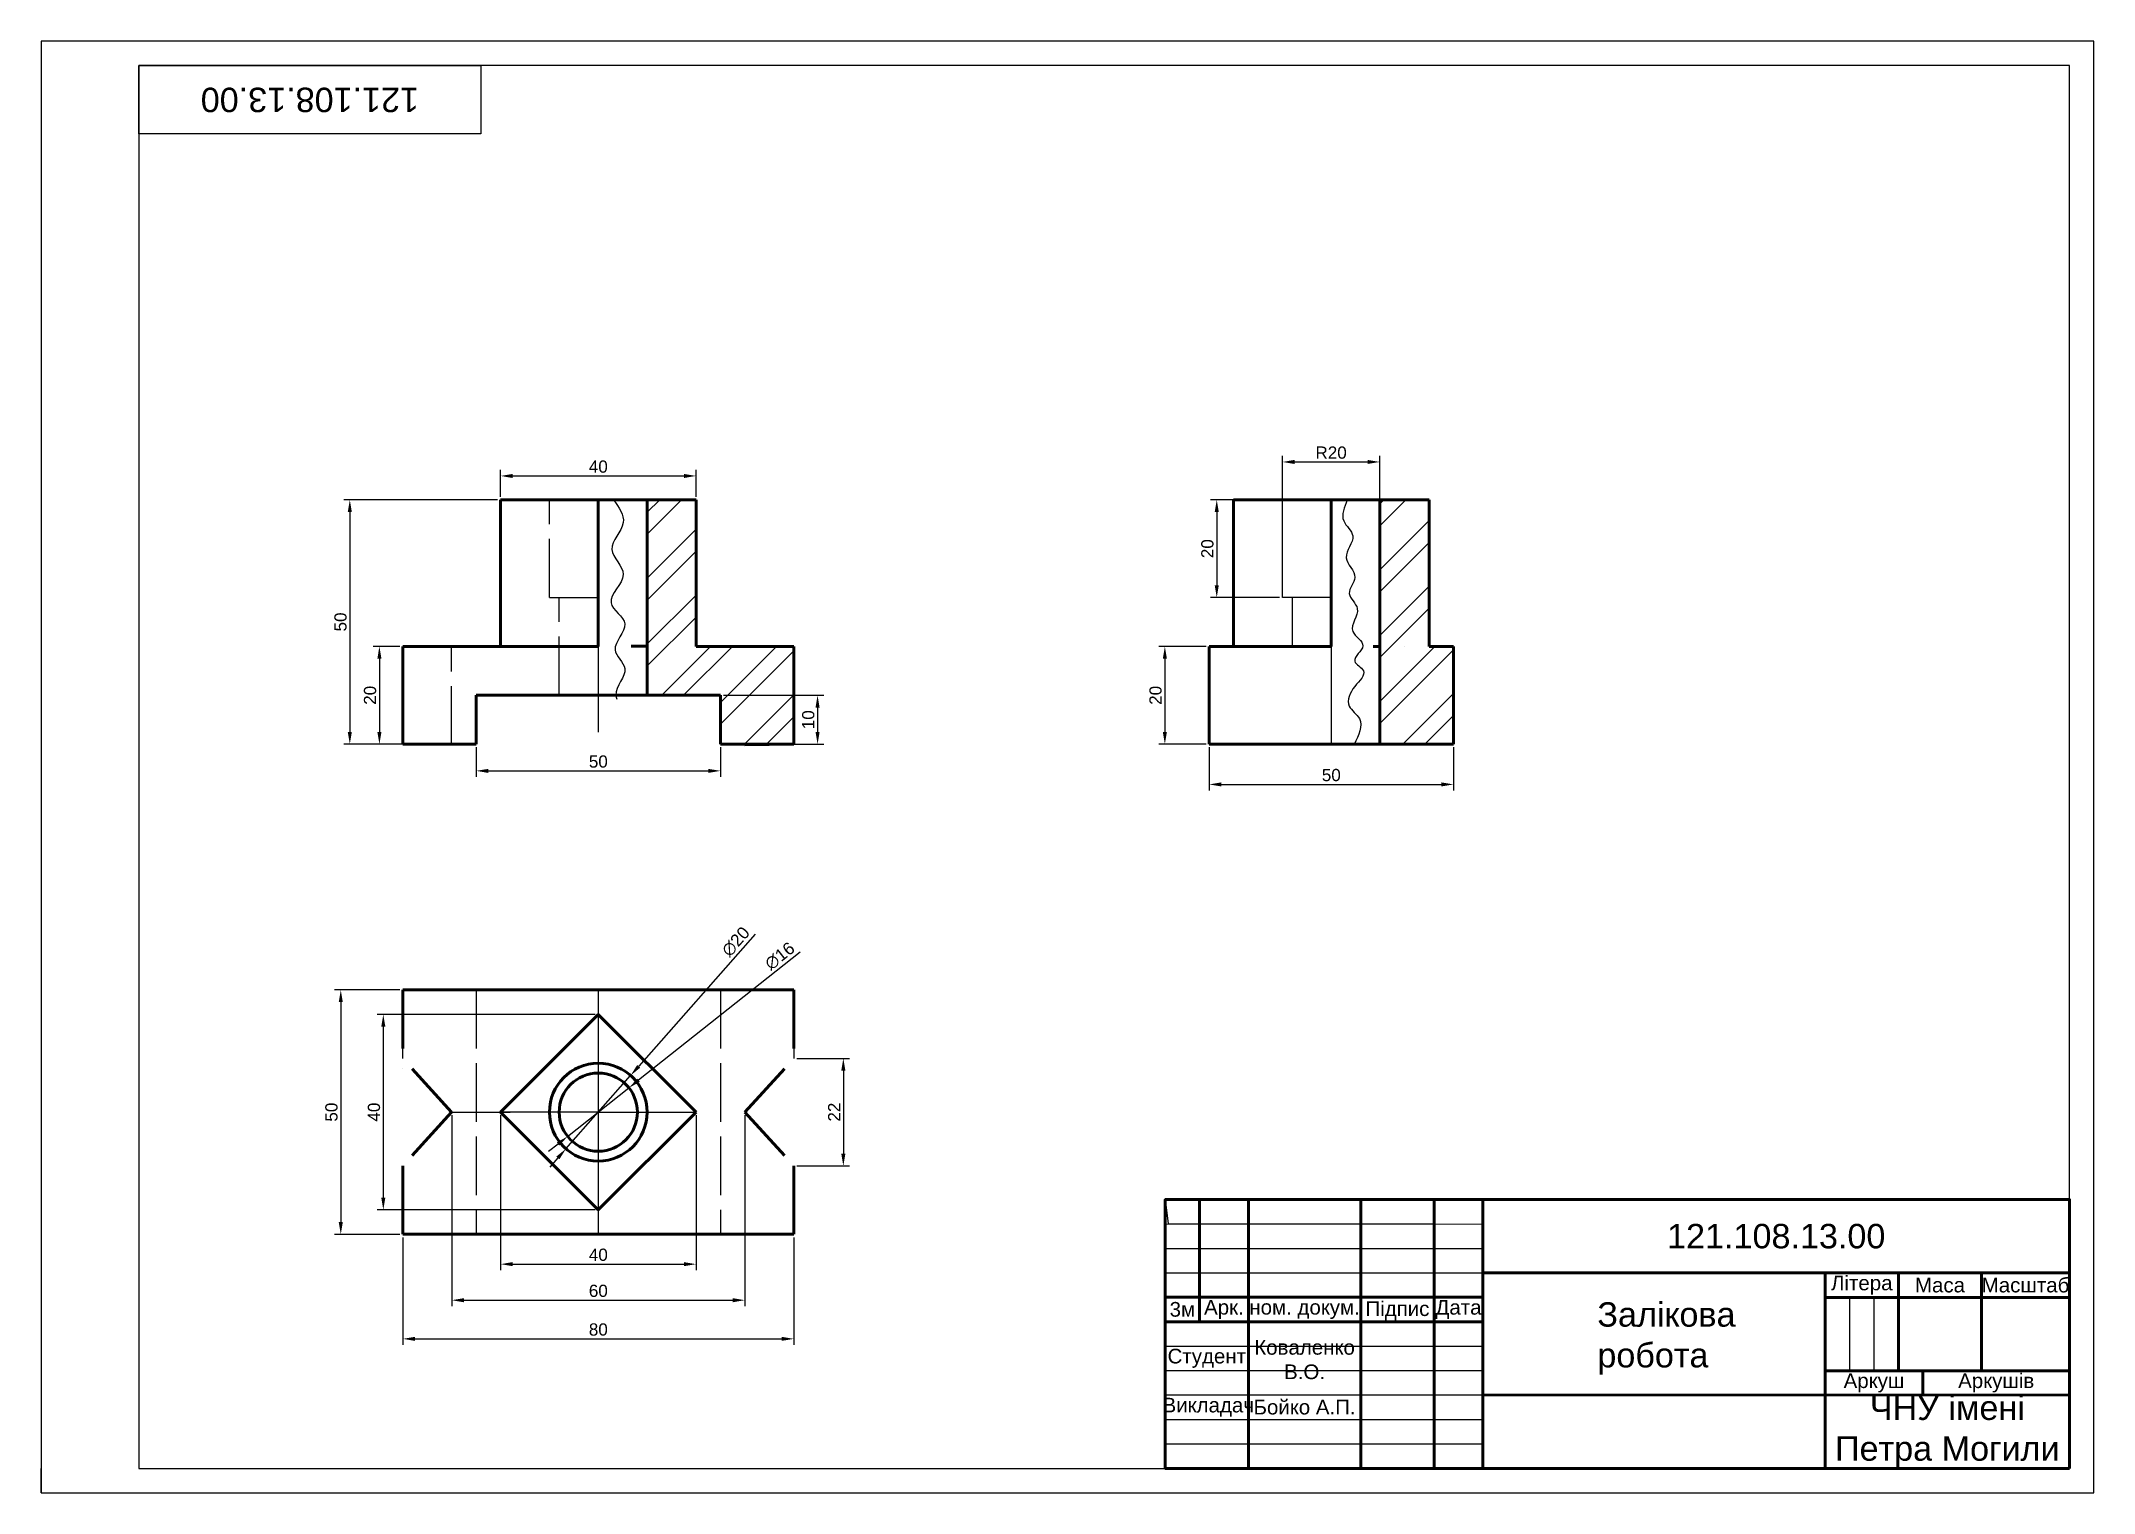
# Model space of a CAD drawing. Header units: millimetres. Extents: x 2726 to 3146, y 1747 to 2044.
import ezdxf

# ---------------------------------------------------------------- set-up
doc = ezdxf.new("R2010")
doc.units = ezdxf.units.MM
for name, pattern in [('ACAD_ISO02W100', [15, 12, -3]), ('ACAD_ISO03W100', [30, 12, -18]), ('ACAD_ISO04W100', [30, 24, -3, 0, -3])]:
    doc.linetypes.add(name, pattern=pattern)
doc.styles.get("Standard").update_dxf_attribs({"font": 'arial.ttf'})
doc.dimstyles.new('ISO-25', dxfattribs={"dimtxt": 2.5, "dimasz": 2.5, "dimexe": 1.25, "dimexo": 0.625, "dimtad": 1, "dimtxsty": 'Standard', "dimcen": 2.5, "dimadec": 0, "dimazin": 0, "dimtfac": 1, "dimtmove": 0, "dimatfit": 3, "dimfxl": 1, "dimarcsym": 0})

# ---------------------------------------------------------------- blocks, each defined once
blk = doc.blocks.new('*D9')
at = {"color": 0, "lineweight": -2, "transparency": 16777216}
for p, q in [((2820.11, 1824.26), (2820.11, 1792.53)), ((2860.11, 1824.26), (2860.11, 1792.53)), ((2822.61, 1793.78), (2857.61, 1793.78))]:
    blk.add_line(p, q, dxfattribs=at)
at = {"color": 0, "transparency": 16777216}
for points in [[(2822.61, 1794.2), (2822.61, 1793.37), (2820.11, 1793.78)], [(2857.61, 1794.2), (2857.61, 1793.37), (2860.11, 1793.78)]]:
    blk.add_solid(points, dxfattribs=at)
at = {"layer": 'Defpoints', "color": 0, "transparency": 16777216}
for p in [(2820.11, 1824.88), (2860.11, 1824.88), (2860.11, 1793.78)]:
    blk.add_point(p, dxfattribs=at)
at = {"color": 0, "transparency": 16777216, "insert": (2840.11, 1795.69), "char_height": 2.5, "attachment_point": 5}
blk.add_mtext('40', dxfattribs=at)
blk = doc.blocks.new('*D10')
at = {"color": 0, "lineweight": -2, "transparency": 16777216}
for p, q in [((2810.11, 1824.26), (2810.11, 1785.16)), ((2870.11, 1824.26), (2870.11, 1785.16)), ((2812.61, 1786.41), (2867.61, 1786.41))]:
    blk.add_line(p, q, dxfattribs=at)
at = {"color": 0, "transparency": 16777216}
for points in [[(2812.61, 1786.82), (2812.61, 1785.99), (2810.11, 1786.41)], [(2867.61, 1786.82), (2867.61, 1785.99), (2870.11, 1786.41)]]:
    blk.add_solid(points, dxfattribs=at)
at = {"layer": 'Defpoints', "color": 0, "transparency": 16777216}
for p in [(2810.11, 1824.88), (2870.11, 1824.88), (2870.11, 1786.41)]:
    blk.add_point(p, dxfattribs=at)
at = {"color": 0, "transparency": 16777216, "insert": (2840.11, 1788.31), "char_height": 2.5, "attachment_point": 5}
blk.add_mtext('60', dxfattribs=at)
blk = doc.blocks.new('*D12')
at = {"color": 0, "lineweight": -2, "transparency": 16777216}
for p, q in [((2839.48, 1844.88), (2794.87, 1844.88)), ((2796.12, 1842.38), (2796.12, 1807.38)), ((2839.48, 1804.88), (2794.87, 1804.88))]:
    blk.add_line(p, q, dxfattribs=at)
at = {"color": 0, "transparency": 16777216}
for points in [[(2795.71, 1842.38), (2796.54, 1842.38), (2796.12, 1844.88)], [(2795.71, 1807.38), (2796.54, 1807.38), (2796.12, 1804.88)]]:
    blk.add_solid(points, dxfattribs=at)
at = {"layer": 'Defpoints', "color": 0, "transparency": 16777216}
for p in [(2840.11, 1844.88), (2796.12, 1804.88), (2840.11, 1804.88)]:
    blk.add_point(p, dxfattribs=at)
at = {"color": 0, "transparency": 16777216, "insert": (2794.22, 1824.88), "char_height": 2.5, "attachment_point": 5, "rotation": 90}
blk.add_mtext('40', dxfattribs=at)
blk = doc.blocks.new('*D13')
at = {"color": 0, "lineweight": -2, "transparency": 16777216}
for p, q in [((2799.48, 1849.88), (2786.17, 1849.88)), ((2787.42, 1847.38), (2787.42, 1802.38)), ((2799.48, 1799.88), (2786.17, 1799.88))]:
    blk.add_line(p, q, dxfattribs=at)
at = {"color": 0, "transparency": 16777216}
for points in [[(2787.01, 1847.38), (2787.84, 1847.38), (2787.42, 1849.88)], [(2787.01, 1802.38), (2787.84, 1802.38), (2787.42, 1799.88)]]:
    blk.add_solid(points, dxfattribs=at)
at = {"layer": 'Defpoints', "color": 0, "transparency": 16777216}
for p in [(2800.11, 1849.88), (2787.42, 1799.88), (2800.11, 1799.88)]:
    blk.add_point(p, dxfattribs=at)
at = {"color": 0, "transparency": 16777216, "insert": (2785.52, 1824.88), "char_height": 2.5, "attachment_point": 5, "rotation": 90}
blk.add_mtext('50', dxfattribs=at)
blk = doc.blocks.new('*D14')
at = {"color": 0, "lineweight": -2, "transparency": 16777216}
for p, q in [((2880.73, 1835.88), (2891.49, 1835.88)), ((2890.24, 1833.38), (2890.24, 1816.38)), ((2880.73, 1813.88), (2891.49, 1813.88))]:
    blk.add_line(p, q, dxfattribs=at)
at = {"color": 0, "transparency": 16777216}
for points in [[(2889.82, 1833.38), (2890.66, 1833.38), (2890.24, 1835.88)], [(2889.82, 1816.38), (2890.66, 1816.38), (2890.24, 1813.88)]]:
    blk.add_solid(points, dxfattribs=at)
at = {"layer": 'Defpoints', "color": 0, "transparency": 16777216}
for p in [(2880.11, 1835.88), (2880.11, 1813.88), (2890.24, 1813.88)]:
    blk.add_point(p, dxfattribs=at)
at = {"color": 0, "transparency": 16777216, "insert": (2888.36, 1824.88), "char_height": 2.5, "attachment_point": 5, "rotation": 90}
blk.add_mtext('22', dxfattribs=at)
blk = doc.blocks.new('*D15')
at = {"color": 0, "lineweight": -2, "transparency": 16777216}
for p, q in [((2815.11, 1899.53), (2815.11, 1893.44)), ((2865.11, 1899.53), (2865.11, 1893.44)), ((2817.61, 1894.69), (2862.61, 1894.69))]:
    blk.add_line(p, q, dxfattribs=at)
at = {"color": 0, "transparency": 16777216}
for points in [[(2817.61, 1895.1), (2817.61, 1894.27), (2815.11, 1894.69)], [(2862.61, 1895.1), (2862.61, 1894.27), (2865.11, 1894.69)]]:
    blk.add_solid(points, dxfattribs=at)
at = {"layer": 'Defpoints', "color": 0, "transparency": 16777216}
for p in [(2815.11, 1900.15), (2865.11, 1900.15), (2865.11, 1894.69)]:
    blk.add_point(p, dxfattribs=at)
at = {"color": 0, "transparency": 16777216, "insert": (2840.11, 1896.59), "char_height": 2.5, "attachment_point": 5}
blk.add_mtext('50', dxfattribs=at)
blk = doc.blocks.new('*D17')
at = {"color": 0, "lineweight": -2, "transparency": 16777216}
for p, q in [((2799.48, 1920.15), (2794.07, 1920.15)), ((2795.32, 1917.65), (2795.32, 1902.65)), ((2799.48, 1900.15), (2794.07, 1900.15))]:
    blk.add_line(p, q, dxfattribs=at)
at = {"color": 0, "transparency": 16777216}
for points in [[(2794.91, 1917.65), (2795.74, 1917.65), (2795.32, 1920.15)], [(2794.91, 1902.65), (2795.74, 1902.65), (2795.32, 1900.15)]]:
    blk.add_solid(points, dxfattribs=at)
at = {"layer": 'Defpoints', "color": 0, "transparency": 16777216}
for p in [(2800.11, 1920.15), (2795.32, 1900.15), (2800.11, 1900.15)]:
    blk.add_point(p, dxfattribs=at)
at = {"color": 0, "transparency": 16777216, "insert": (2793.42, 1910.15), "char_height": 2.5, "attachment_point": 5, "rotation": 90}
blk.add_mtext('20', dxfattribs=at)
blk = doc.blocks.new('*D18')
at = {"color": 0, "lineweight": -2, "transparency": 16777216}
for p, q in [((2819.48, 1950.15), (2788.02, 1950.15)), ((2789.27, 1947.65), (2789.27, 1902.65)), ((2814.48, 1900.15), (2788.02, 1900.15))]:
    blk.add_line(p, q, dxfattribs=at)
at = {"color": 0, "transparency": 16777216}
for points in [[(2788.85, 1947.65), (2789.68, 1947.65), (2789.27, 1950.15)], [(2788.85, 1902.65), (2789.68, 1902.65), (2789.27, 1900.15)]]:
    blk.add_solid(points, dxfattribs=at)
at = {"layer": 'Defpoints', "color": 0, "transparency": 16777216}
for p in [(2820.11, 1950.15), (2789.27, 1900.15), (2815.11, 1900.15)]:
    blk.add_point(p, dxfattribs=at)
at = {"color": 0, "transparency": 16777216, "insert": (2787.37, 1925.15), "char_height": 2.5, "attachment_point": 5, "rotation": 90}
blk.add_mtext('50', dxfattribs=at)
blk = doc.blocks.new('*D20')
at = {"color": 0, "lineweight": -2, "transparency": 16777216}
for p, q in [((2820.11, 1950.78), (2820.11, 1956.27)), ((2822.61, 1955.02), (2857.61, 1955.02)), ((2860.11, 1950.78), (2860.11, 1956.27))]:
    blk.add_line(p, q, dxfattribs=at)
at = {"color": 0, "transparency": 16777216}
for points in [[(2822.61, 1955.43), (2822.61, 1954.6), (2820.11, 1955.02)], [(2857.61, 1955.43), (2857.61, 1954.6), (2860.11, 1955.02)]]:
    blk.add_solid(points, dxfattribs=at)
at = {"layer": 'Defpoints', "color": 0, "transparency": 16777216}
for p in [(2860.11, 1955.02), (2820.11, 1950.15), (2860.11, 1950.15)]:
    blk.add_point(p, dxfattribs=at)
at = {"color": 0, "transparency": 16777216, "insert": (2840.11, 1956.92), "char_height": 2.5, "attachment_point": 5}
blk.add_mtext('40', dxfattribs=at)
blk = doc.blocks.new('*D21')
at = {"color": 0, "lineweight": -2, "transparency": 16777216}
for p, q in [((2865.73, 1910.15), (2886.22, 1910.15)), ((2884.97, 1907.65), (2884.97, 1902.65)), ((2865.73, 1900.15), (2886.22, 1900.15))]:
    blk.add_line(p, q, dxfattribs=at)
at = {"color": 0, "transparency": 16777216}
for points in [[(2884.55, 1907.65), (2885.38, 1907.65), (2884.97, 1910.15)], [(2884.55, 1902.65), (2885.38, 1902.65), (2884.97, 1900.15)]]:
    blk.add_solid(points, dxfattribs=at)
at = {"layer": 'Defpoints', "color": 0, "transparency": 16777216}
for p in [(2865.11, 1910.15), (2865.11, 1900.15), (2884.97, 1900.15)]:
    blk.add_point(p, dxfattribs=at)
at = {"color": 0, "transparency": 16777216, "insert": (2883.07, 1905.15), "char_height": 2.5, "attachment_point": 5, "rotation": 90}
blk.add_mtext('10', dxfattribs=at)
blk = doc.blocks.new('*D22')
at = {"color": 0, "lineweight": -2, "transparency": 16777216}
for p, q in [((2800.11, 1799.26), (2800.11, 1777.25)), ((2880.11, 1799.26), (2880.11, 1777.25)), ((2802.61, 1778.5), (2877.61, 1778.5))]:
    blk.add_line(p, q, dxfattribs=at)
at = {"color": 0, "transparency": 16777216}
for points in [[(2802.61, 1778.92), (2802.61, 1778.09), (2800.11, 1778.5)], [(2877.61, 1778.92), (2877.61, 1778.09), (2880.11, 1778.5)]]:
    blk.add_solid(points, dxfattribs=at)
at = {"layer": 'Defpoints', "color": 0, "transparency": 16777216}
for p in [(2800.11, 1799.88), (2880.11, 1799.88), (2880.11, 1778.5)]:
    blk.add_point(p, dxfattribs=at)
at = {"color": 0, "transparency": 16777216, "insert": (2840.11, 1780.4), "char_height": 2.5, "attachment_point": 5}
blk.add_mtext('80', dxfattribs=at)
blk = doc.blocks.new('*D24')
at = {"color": 0, "lineweight": -2, "transparency": 16777216}
for p, q in [((2872.21, 1861.27), (2848.38, 1834.26)), ((2833.49, 1817.38), (2846.72, 1832.38)), ((2831.84, 1815.51), (2830.18, 1813.63))]:
    blk.add_line(p, q, dxfattribs=at)
at = {"color": 0, "transparency": 16777216}
for points in [[(2848.06, 1834.53), (2848.69, 1833.98), (2846.72, 1832.38)], [(2831.52, 1815.79), (2832.15, 1815.23), (2833.49, 1817.38)]]:
    blk.add_solid(points, dxfattribs=at)
at = {"layer": 'Defpoints', "color": 0, "transparency": 16777216}
for p in [(2846.72, 1832.38), (2833.49, 1817.38)]:
    blk.add_point(p, dxfattribs=at)
at = {"color": 0, "transparency": 16777216, "insert": (2868.24, 1859.75), "char_height": 2.5, "attachment_point": 5, "rotation": 48.5823}
blk.add_mtext('∅20', dxfattribs=at)
blk = doc.blocks.new('*D25')
at = {"color": 0, "lineweight": -2, "transparency": 16777216}
for p, q in [((2881.42, 1857.61), (2848.34, 1831.4)), ((2833.84, 1819.92), (2846.38, 1829.85)), ((2831.88, 1818.36), (2829.92, 1816.81))]:
    blk.add_line(p, q, dxfattribs=at)
at = {"color": 0, "transparency": 16777216}
for points in [[(2848.08, 1831.73), (2848.6, 1831.08), (2846.38, 1829.85)], [(2831.62, 1818.69), (2832.13, 1818.04), (2833.84, 1819.92)]]:
    blk.add_solid(points, dxfattribs=at)
at = {"layer": 'Defpoints', "color": 0, "transparency": 16777216}
for p in [(2846.38, 1829.85), (2833.84, 1819.92)]:
    blk.add_point(p, dxfattribs=at)
at = {"color": 0, "transparency": 16777216, "insert": (2877.24, 1856.81), "char_height": 2.5, "attachment_point": 5, "rotation": 38.386}
blk.add_mtext('∅16', dxfattribs=at)
blk = doc.blocks.new('*D26')
at = {"color": 0, "lineweight": -2, "transparency": 16777216}
for p, q in [((2965.07, 1899.51), (2965.07, 1890.67)), ((3015.07, 1899.51), (3015.07, 1890.67)), ((2967.57, 1891.92), (3012.57, 1891.92))]:
    blk.add_line(p, q, dxfattribs=at)
at = {"color": 0, "transparency": 16777216}
for points in [[(2967.57, 1892.33), (2967.57, 1891.5), (2965.07, 1891.92)], [(3012.57, 1892.33), (3012.57, 1891.5), (3015.07, 1891.92)]]:
    blk.add_solid(points, dxfattribs=at)
at = {"layer": 'Defpoints', "color": 0, "transparency": 16777216}
for p in [(2965.07, 1900.14), (3015.07, 1900.13), (3015.07, 1891.92)]:
    blk.add_point(p, dxfattribs=at)
at = {"color": 0, "transparency": 16777216, "insert": (2990.07, 1893.82), "char_height": 2.5, "attachment_point": 5}
blk.add_mtext('50', dxfattribs=at)
blk = doc.blocks.new('*D27')
at = {"color": 0, "lineweight": -2, "transparency": 16777216}
for p, q in [((2964.45, 1920.14), (2954.77, 1920.14)), ((2956.02, 1917.64), (2956.02, 1902.64)), ((2964.45, 1900.14), (2954.77, 1900.14))]:
    blk.add_line(p, q, dxfattribs=at)
at = {"color": 0, "transparency": 16777216}
for points in [[(2955.6, 1917.64), (2956.44, 1917.64), (2956.02, 1920.14)], [(2955.6, 1902.64), (2956.44, 1902.64), (2956.02, 1900.14)]]:
    blk.add_solid(points, dxfattribs=at)
at = {"layer": 'Defpoints', "color": 0, "transparency": 16777216}
for p in [(2965.07, 1920.14), (2956.02, 1900.14), (2965.07, 1900.14)]:
    blk.add_point(p, dxfattribs=at)
at = {"color": 0, "transparency": 16777216, "insert": (2954.12, 1910.14), "char_height": 2.5, "attachment_point": 5, "rotation": 90}
blk.add_mtext('20', dxfattribs=at)
blk = doc.blocks.new('*D28')
at = {"color": 0, "lineweight": -2, "transparency": 16777216}
for p, q in [((2979.45, 1950.14), (2965.39, 1950.14)), ((2966.64, 1947.64), (2966.64, 1932.64)), ((2979.45, 1930.14), (2965.39, 1930.14))]:
    blk.add_line(p, q, dxfattribs=at)
at = {"color": 0, "transparency": 16777216}
for points in [[(2966.22, 1947.64), (2967.05, 1947.64), (2966.64, 1950.14)], [(2966.22, 1932.64), (2967.05, 1932.64), (2966.64, 1930.14)]]:
    blk.add_solid(points, dxfattribs=at)
at = {"layer": 'Defpoints', "color": 0, "transparency": 16777216}
for p in [(2980.07, 1950.14), (2966.64, 1930.14), (2980.07, 1930.14)]:
    blk.add_point(p, dxfattribs=at)
at = {"color": 0, "transparency": 16777216, "insert": (2964.73, 1940.14), "char_height": 2.5, "attachment_point": 5, "rotation": 90}
blk.add_mtext('20', dxfattribs=at)
blk = doc.blocks.new('*D29')
at = {"color": 0, "lineweight": -2, "transparency": 16777216}
for p, q in [((2980.07, 1930.76), (2980.07, 1959.13)), ((2982.57, 1957.88), (2997.48, 1957.88)), ((2999.98, 1930.76), (2999.98, 1959.13))]:
    blk.add_line(p, q, dxfattribs=at)
at = {"color": 0, "transparency": 16777216}
for points in [[(2982.57, 1958.3), (2982.57, 1957.47), (2980.07, 1957.88)], [(2997.48, 1958.3), (2997.48, 1957.47), (2999.98, 1957.88)]]:
    blk.add_solid(points, dxfattribs=at)
at = {"layer": 'Defpoints', "color": 0, "transparency": 16777216}
for p in [(2999.98, 1957.88), (2980.07, 1930.14), (2999.98, 1930.14)]:
    blk.add_point(p, dxfattribs=at)
at = {"color": 0, "transparency": 16777216, "insert": (2990.03, 1959.78), "char_height": 2.5, "attachment_point": 5}
blk.add_mtext('R20', dxfattribs=at)

msp = doc.modelspace()

# ---------------------------------------------------------------- hatches: boundary and pattern name
h = msp.add_hatch()
h.set_pattern_fill('ANSI32', color=256)
h.paths.add_polyline_path([(2860.106, 1950.153), (2850.106, 1950.153), (2850.106, 1930.233), (2850.106, 1910.153), (2865.106, 1910.153), (2865.106, 1900.153), (2870.107, 1900.153), (2870.107, 1920.153), (2860.106, 1920.153)])
h.paths.add_polyline_path([(2880.106, 1920.153), (2870.107, 1920.153), (2870.107, 1900.153), (2880.106, 1900.153)])
h = msp.add_hatch()
h.set_pattern_fill('ANSI32', color=256)
h.paths.add_polyline_path([(3010.071, 1950.14), (2999.981, 1950.14), (2999.981, 1920.14), (2999.978, 1900.134), (3015.068, 1900.132), (3015.071, 1920.14), (3010.071, 1920.14)])

# ---------------------------------------------------------------- linework, layer by layer
for p, q in [((3146.101, 2043.982), (2726.101, 2043.982)), ((2726.101, 2043.982), (2726.101, 2043.982)), ((2726.101, 2043.982), (2726.101, 1746.982)), ((3146.101, 1746.982), (3146.101, 2043.982)), ((3141.101, 2038.982), (2746.101, 2038.982)), ((2746.101, 2038.982), (2746.101, 1751.982)), ((3141.101, 1751.982), (3141.101, 2038.982)), ((2860.106, 1950.153), (2860.106, 1930.153)), ((2820.106, 1920.153), (2820.106, 1932.847)), ((2860.106, 1920.153), (2860.106, 1932.34)), ((3000.071, 1935.14), (3000.071, 1935.14)), ((2830.106, 1930.153), (2840.106, 1930.153)), ((2850.106, 1930.233), (2850.106, 1930.233)), ((2990.071, 1930.14), (2980.071, 1930.14)), ((2800.106, 1900.153), (2800.106, 1920.153)), ((2840.106, 1920.153), (2840.106, 1902.59)), ((2880.106, 1920.153), (2860.106, 1920.153)), ((2965.071, 1920.14), (2970.071, 1920.14)), ((2990.071, 1920.14), (2990.07, 1900.136)), ((3005.071, 1920.141), (3005.071, 1920.141)), ((2815.106, 1900.153), (2815.106, 1900.153)), ((2865.106, 1900.153), (2865.106, 1900.153)), ((2800.106, 1835.883), (2800.106, 1849.883)), ((2800.106, 1849.883), (2810.106, 1849.883)), ((2840.106, 1849.883), (2840.106, 1799.883)), ((2880.106, 1849.883), (2880.106, 1835.883)), ((2840.106, 1844.881), (2840.106, 1804.881)), ((2800.106, 1833.717), (2800.106, 1833.717)), ((2820.106, 1824.883), (2820.106, 1824.883)), ((2820.106, 1824.883), (2820.106, 1824.883)), ((2840.106, 1824.881), (2820.106, 1824.881)), ((2840.106, 1824.881), (2860.106, 1824.881)), ((2956.101, 1806.982), (2956.101, 1806.982)), ((2956.101, 1806.982), (2956.101, 1806.982)), ((2956.101, 1806.982), (2963.101, 1806.982)), ((2956.101, 1806.982), (2956.101, 1801.982)), ((2956.101, 1806.982), (2956.101, 1806.982)), ((2956.101, 1806.982), (2956.101, 1801.982)), ((2956.101, 1806.982), (2956.697, 1802.017)), ((2996.101, 1806.982), (3011.101, 1806.982)), ((3011.101, 1806.982), (3011.101, 1806.982)), ((3011.101, 1806.982), (3021.101, 1806.982)), ((3021.101, 1806.982), (3021.101, 1806.982)), ((3141.101, 1806.982), (3141.101, 1751.982)), ((3141.101, 1806.982), (3141.101, 1791.982)), ((3141.101, 1791.982), (3141.101, 1806.982)), ((3141.101, 1806.982), (3141.101, 1791.982)), ((2840.106, 1804.881), (2840.106, 1804.881)), ((2956.101, 1801.982), (3021.101, 1802.012)), ((2956.101, 1801.982), (2956.101, 1801.982)), ((2956.101, 1801.982), (2956.101, 1801.982)), ((2956.697, 1802.017), (2956.697, 1802.017)), ((2956.697, 1802.017), (3011.101, 1802.017)), ((2840.106, 1799.883), (2860.106, 1799.883)), ((2956.101, 1797.017), (3021.101, 1797.017)), ((2956.101, 1792.017), (3021.101, 1792.017)), ((3141.101, 1791.982), (3123.101, 1791.982)), ((3141.101, 1791.982), (3141.101, 1791.982)), ((3096.101, 1786.982), (3096.101, 1771.982)), ((3096.101, 1786.982), (3096.101, 1780.872)), ((3101.101, 1786.982), (3101.101, 1771.982)), ((2956.697, 1782.017), (3011.101, 1782.017)), ((2956.101, 1777.017), (3021.101, 1777.017)), ((2956.101, 1772.017), (3021.101, 1772.017)), ((3091.101, 1771.982), (3111.101, 1771.982)), ((3111.101, 1771.982), (3111.101, 1771.982)), ((2956.101, 1767.017), (3021.101, 1767.017)), ((2956.697, 1767.017), (3021.101, 1767.017)), ((3095.658, 1766.982), (3097.032, 1766.982)), ((2956.101, 1762.017), (3021.101, 1762.017)), ((2956.101, 1757.017), (3021.101, 1757.017)), ((2726.101, 1746.982), (2726.101, 1751.982)), ((2746.101, 1751.982), (3141.101, 1751.982)), ((2726.101, 1746.982), (3146.101, 1746.982)), ((2726.101, 1746.982), (3146.101, 1746.982))]:
    msp.add_line(p, q)
at = {"lineweight": 50}
for p, q in [((2820.106, 1920.153), (2820.106, 1950.153)), ((2820.106, 1950.153), (2860.106, 1950.153)), ((2850.106, 1930.233), (2850.106, 1950.153)), ((2860.106, 1950.153), (2860.106, 1920.153)), ((2860.106, 1950.153), (2860.106, 1930.153)), ((2970.071, 1920.14), (2970.071, 1950.14)), ((2970.071, 1950.14), (3010.071, 1950.14)), ((2990.071, 1950.14), (2990.071, 1920.14)), ((2990.071, 1950.14), (2990.071, 1930.14)), ((2999.981, 1950.14), (2999.981, 1920.14)), ((3010.071, 1950.14), (3010.071, 1920.14)), ((2850.106, 1930.233), (2850.106, 1910.153)), ((2800.106, 1900.153), (2800.106, 1920.153)), ((2800.106, 1920.153), (2840.106, 1920.153)), ((2800.106, 1920.153), (2820.106, 1920.153)), ((2850.106, 1920.193), (2846.85, 1920.173)), ((2860.106, 1920.153), (2880.106, 1920.153)), ((2880.106, 1920.153), (2880.106, 1900.153)), ((2965.071, 1900.14), (2965.071, 1920.14)), ((2965.071, 1920.14), (2990.071, 1920.14)), ((2999.981, 1920.14), (2998.654, 1920.14)), ((2999.981, 1920.14), (2999.978, 1900.134)), ((3010.071, 1920.14), (3015.071, 1920.14)), ((3015.071, 1920.14), (3015.068, 1900.132)), ((2815.106, 1910.153), (2865.106, 1910.153)), ((2815.106, 1900.153), (2815.106, 1910.153)), ((2865.106, 1900.153), (2865.106, 1910.153)), ((2800.106, 1900.153), (2815.106, 1900.153)), ((2880.106, 1900.153), (2865.106, 1900.153)), ((2965.071, 1900.14), (3015.068, 1900.132)), ((2800.106, 1849.883), (2880.106, 1849.883)), ((2880.106, 1849.883), (2870.106, 1849.883)), ((2820.106, 1824.881), (2840.106, 1844.881)), ((2840.106, 1844.881), (2860.106, 1824.881)), ((2820.106, 1824.881), (2840.106, 1804.881)), ((2840.106, 1804.881), (2860.106, 1824.881)), ((2800.106, 1813.883), (2800.106, 1799.883)), ((2880.106, 1813.883), (2880.106, 1799.883)), ((2963.101, 1806.982), (2963.101, 1782.017)), ((2973.101, 1806.982), (2973.101, 1751.982)), ((2996.101, 1806.982), (2996.101, 1751.982)), ((3011.101, 1806.982), (3011.101, 1751.982)), ((3021.101, 1806.982), (3021.101, 1751.982)), ((2880.106, 1799.883), (2800.106, 1799.883)), ((3141.101, 1791.982), (3021.101, 1792.017)), ((3091.101, 1791.982), (3091.101, 1751.982)), ((3106.101, 1791.982), (3106.101, 1771.982)), ((3123.101, 1791.982), (3123.101, 1771.982)), ((2956.101, 1787.017), (3021.101, 1787.017)), ((3141.101, 1786.982), (3091.101, 1786.982)), ((2956.101, 1782.017), (3021.101, 1782.017)), ((3141.101, 1771.982), (3091.101, 1771.982)), ((3111.101, 1771.982), (3111.101, 1766.982)), ((3141.101, 1766.982), (3021.101, 1767.017))]:
    msp.add_line(p, q, dxfattribs=at)
at = {"linetype": 'ACAD_ISO02W100'}
for p, q in [((2830.106, 1930.153), (2830.106, 1950.153)), ((2980.071, 1930.14), (2980.071, 1950.14)), ((2832.106, 1910.153), (2832.106, 1930.153)), ((2990.071, 1930.14), (2982.071, 1930.14)), ((2982.071, 1930.14), (2982.071, 1920.14)), ((2810.106, 1900.039), (2810.106, 1920.153)), ((2815.106, 1849.883), (2815.106, 1799.883)), ((2865.106, 1849.883), (2865.106, 1799.883))]:
    msp.add_line(p, q, dxfattribs=at)
at = {"linetype": 'Continuous', "lineweight": 50}
msp.add_line((2840.106, 1950.153), (2840.106, 1920.153), dxfattribs=at)
at = {"linetype": 'Continuous'}
for p, q in [((2800.106, 1900.153), (2815.106, 1900.153)), ((2865.106, 1900.153), (2880.106, 1900.153))]:
    msp.add_line(p, q, dxfattribs=at)
at = {"linetype": 'ACAD_ISO03W100'}
for p, q in [((2800.106, 1900.153), (2810.106, 1900.039)), ((2810.106, 1824.883), (2810.106, 1824.883)), ((2810.106, 1824.883), (2870.106, 1824.883))]:
    msp.add_line(p, q, dxfattribs=at)
at = {"linetype": 'ACAD_ISO03W100', "lineweight": 50}
for p, q in [((2880.106, 1900.153), (2870.107, 1900.047)), ((2800.106, 1849.883), (2800.106, 1835.883)), ((2880.106, 1849.883), (2880.106, 1835.883)), ((2810.106, 1824.883), (2800.106, 1835.883)), ((2870.106, 1824.883), (2880.106, 1835.883)), ((2810.106, 1824.883), (2800.106, 1813.883)), ((2870.106, 1824.883), (2880.106, 1813.883))]:
    msp.add_line(p, q, dxfattribs=at)
at = {"linetype": 'ACAD_ISO04W100'}
for q in [(2820.106, 1799.883), (2860.106, 1799.883)]:
    msp.add_line((2840.106, 1799.883), q, dxfattribs=at)
for points in [[(2746.101, 2038.982), (2746.101, 2038.982), (2746.101, 2038.982), (2746.101, 2038.982)], [(2746.101, 2038.982), (2746.101, 2038.982), (2746.101, 2038.982), (2746.101, 2038.982)], [(2746.101, 2038.982), (2746.101, 2038.982), (2746.101, 2038.982), (2746.101, 2038.982)], [(2746.101, 2038.982), (2746.101, 2038.982), (2746.101, 2038.982), (2746.101, 2038.982)], [(2746.101, 2038.982), (2816.101, 2038.982), (2816.101, 2024.982), (2746.101, 2024.982)]]:
    msp.add_lwpolyline(points, close=True)
msp.add_lwpolyline([(2840.106, 1824.883), (2840.106, 1824.883), (2840.106, 1824.883), (2840.106, 1824.883)], close=True, dxfattribs=at)
at = {"lineweight": 50}
msp.add_lwpolyline([(3141.101, 1751.982), (2956.101, 1751.982), (2956.101, 1806.982), (3141.101, 1806.982)], close=True, dxfattribs=at)
for radius in [10, 8]:
    msp.add_circle((2840.106, 1824.883), radius, dxfattribs=at)
for points in [[(2843.209, 1950.153), (2845.2, 1945.466), (2842.877, 1939.995), (2845.2, 1934.856), (2842.711, 1929.053), (2845.532, 1924.743), (2843.541, 1919.438), (2845.532, 1915.625), (2843.707, 1910.153), (2843.873, 1909.325)], [(2993.331, 1950.069), (2992.608, 1945.837), (2994.467, 1942.741), (2993.124, 1938.303), (2994.88, 1934.277), (2993.744, 1930.975), (2995.397, 1927.878), (2994.467, 1923.234), (2996.533, 1920.24), (2994.88, 1917.144), (2996.636, 1915.183), (2994.88, 1911.983), (2993.744, 1907.958), (2995.81, 1905.378), (2994.777, 1900.114)]]:
    msp.add_spline(points, degree=3)

# ---------------------------------------------------------------- texts
at = {"insert": (2781.101, 2031.982), "char_height": 5, "attachment_point": 5, "rotation": 180}
msp.add_mtext_dynamic_manual_height_columns('121.108.13.00', width=70, gutter_width=25, heights=[0], dxfattribs=at)
for s, width, insert, char_height, attachment_point in [('121.108.13.00', 120, (3081.101, 1799.482), 5, 5), ('Літера', 15, (3098.601, 1789.482), 3, 5), ('Маса', 17, (3114.601, 1789.482), 3, 5), ('Масштаб', 18, (3132.101, 1789.482), 3, 5), ('3м', 7, (2959.601, 1784.517), 3, 5), ('Арк.', 10, (2968.101, 1784.517), 3, 5), ('{\\H0.6x;ном. докум.}', 23, (2984.601, 1784.517), 5, 5), ('Підпис', 15, (3003.601, 1784.242), 3, 5), ('Дата', 10, (3016.101, 1784.517), 3, 5), ('Залікова pобота', 12.94303, (3044.507, 1785.996), 5, 1), ('Коваленко В.О.', 13.15408, (2984.601, 1774.242), 3, 5), ('Студент', 17, (2964.601, 1774.517), 3, 5), ('Аркуш', 20, (3101.101, 1769.486), 3, 5), ('Аркушів', 30, (3126.101, 1769.482), 3, 5), ('Викладач', 16.4042, (2964.899, 1764.517), 3, 5), ('Бойко А.П.', 23, (2984.601, 1764.517), 3, 5), ('ЧНУ імені Петра Могили', 50, (3116.101, 1759.489), 5, 5)]:
    msp.add_mtext_dynamic_manual_height_columns(s, width=width, gutter_width=25, heights=[0], dxfattribs=dict(insert=insert, char_height=char_height, attachment_point=attachment_point))

# ---------------------------------------------------------------- dimensions: what is measured, and where the dimension line sits
dim = msp.add_linear_dim(base=(2999.981, 1957.883), p1=(2980.071, 1930.14), p2=(2999.981, 1930.14), text='R20', dimstyle='ISO-25')
dim.commit()
dim.dimension.update_dxf_attribs({"geometry": '*D29', "text_midpoint": (2990.026, 1959.785)})
for base, p1, p2, picture, middle in [((2860.106, 1955.017), (2820.106, 1950.153), (2860.106, 1950.153), '*D20', (2840.106, 1956.918)), ((2865.106, 1894.686), (2815.106, 1900.153), (2865.106, 1900.153), '*D15', (2840.106, 1896.588)), ((3015.068, 1891.918), (2965.071, 1900.14), (3015.068, 1900.132), '*D26', (2990.07, 1893.82)), ((2870.106, 1786.407), (2810.106, 1824.883), (2870.106, 1824.883), '*D10', (2840.106, 1788.308)), ((2860.106, 1793.784), (2820.106, 1824.883), (2860.106, 1824.881), '*D9', (2840.106, 1795.685)), ((2880.106, 1778.503), (2800.106, 1799.883), (2880.106, 1799.883), '*D22', (2840.106, 1780.405))]:
    dim = msp.add_linear_dim(base=base, p1=p1, p2=p2, dimstyle='ISO-25')
    dim.commit()
    dim.dimension.update_dxf_attribs({"geometry": picture, "text_midpoint": middle})
for base, p1, p2, picture, middle in [((2789.268, 1900.153), (2820.106, 1950.153), (2815.106, 1900.153), '*D18', (2787.367, 1925.153)), ((2966.636, 1930.14), (2980.071, 1950.14), (2980.071, 1930.14), '*D28', (2964.735, 1940.14)), ((2795.323, 1900.153), (2800.106, 1920.153), (2800.106, 1900.153), '*D17', (2793.421, 1910.153)), ((2956.019, 1900.14), (2965.071, 1920.14), (2965.071, 1900.14), '*D27', (2954.117, 1910.14)), ((2884.968, 1900.153), (2865.106, 1910.153), (2865.106, 1900.153), '*D21', (2883.066, 1905.153)), ((2787.423, 1799.883), (2800.106, 1849.883), (2800.106, 1799.883), '*D13', (2785.521, 1824.883)), ((2796.123, 1804.881), (2840.106, 1844.881), (2840.106, 1804.881), '*D12', (2794.221, 1824.881)), ((2890.24, 1813.883), (2880.106, 1835.883), (2880.106, 1813.883), '*D14', (2888.36, 1824.883))]:
    dim = msp.add_linear_dim(base=base, p1=p1, p2=p2, angle=90, dimstyle='ISO-25')
    dim.commit()
    dim.dimension.update_dxf_attribs({"geometry": picture, "text_midpoint": middle})
for p1, p2, picture, middle in [((2833.491, 1817.384), (2846.722, 1832.382), '*D24', (2869.714, 1858.445)), ((2833.836, 1819.916), (2846.377, 1829.851), '*D25', (2878.46, 1855.267))]:
    dim = msp.add_diameter_dim_2p(p1=p1, p2=p2, dimstyle='ISO-25')
    dim.commit()
    dim.dimension.update_dxf_attribs({"geometry": picture, "text_midpoint": middle, "dimtype": 163})

doc.saveas('drawing.dxf')
